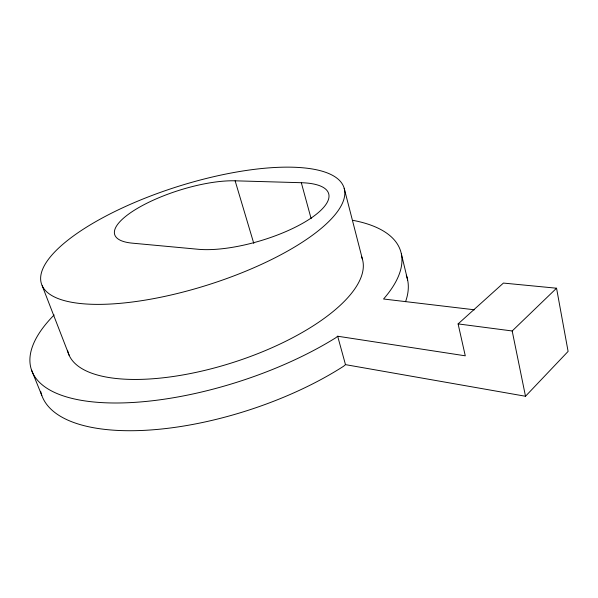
<?xml version="1.0" encoding="UTF-8"?>
<svg xmlns="http://www.w3.org/2000/svg" width="598" height="598" viewBox="0 0 598 598"><rect width="100%" height="100%" fill="white"/><g stroke="black" fill="none" stroke-linecap="round" stroke-linejoin="round"><path stroke-width="0.9" d="M40.642 391.324A191.913 78.585 -17.9 0 0 154.516 429.67A191.913 78.585 -17.9 0 0 343.596 366.238L345.487 364.638L525.5 396.257L568.1 351.415L556.551 288.214L503.419 283.071L458.098 323.907L465.281 355.817L337.668 336.226L335.74 337.788A193.901 75.094 -17.8 0 1 96.981 402.275A193.901 75.094 -17.8 0 1 54.149 314.967M458.098 323.907L512.187 330.971L556.551 288.214M301.317 182.711A79.392 25.856 -16.5 0 1 308.949 219.503A79.392 25.856 -16.5 0 1 198.147 249.269L132.412 243.162A74.862 22.888 -17.5 0 1 136.09 209.158A74.862 22.888 -17.5 0 1 235.126 180.813L301.317 182.711L311.132 218.659M474.453 309.794L383.55 299.007A193.901 75.094 -17.8 0 0 353.014 220.356M31.589 370.207L41.785 395.368M42.189 285.717L69.174 355.339M235.126 180.813L253.791 243.408M337.668 336.226L345.487 364.638M344.186 188.295A158.732 51.45 -17.6 0 1 129.43 302.364A158.732 51.45 -17.6 0 1 104.59 216.76A158.732 51.45 -17.6 0 1 344.186 188.295L362.44 259.263M401.37 253.993L407.649 279.999M512.187 330.971L525.5 396.257M406.281 275.222A191.913 78.585 -17.9 0 1 405.556 301.691M361.506 256.617A154.381 59.508 -17.8 0 1 232.622 362.62A154.381 59.508 -17.8 0 1 67.552 350.279"/></g></svg>
